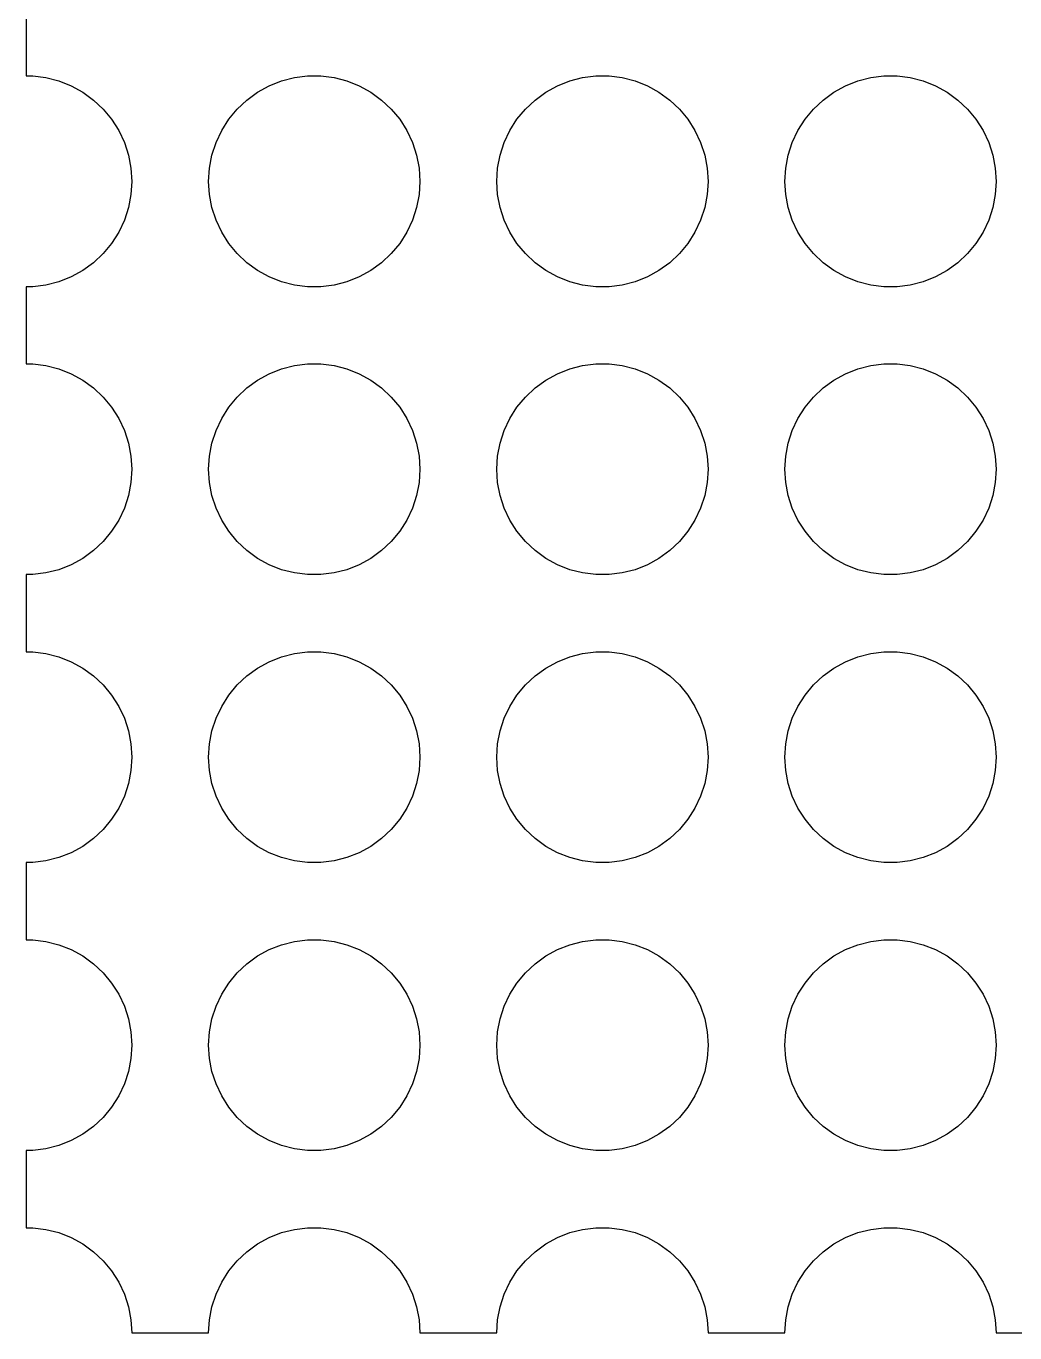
# Model space of a CAD drawing. Header units: metres. Extents: x -98 to 98, y -142 to 142.
# Drawn here: x -97.5 to -46, y -142.5 to -74.4 of the extents above; entities that cross this region are included whole.
import ezdxf

# ---------------------------------------------------------------- set-up
doc = ezdxf.new("R2010")
doc.units = ezdxf.units.M

msp = doc.modelspace()

# ---------------------------------------------------------------- linework, layer by layer
for p, q in [((-97.5, -72.9891), (-97.5, -77.0108)), ((-97.5, -77.0108), (-97.1546, -77.0108)), ((-97.1546, -77.0108), (-96.4694, -77.0974)), ((-96.4694, -77.0974), (-95.8004, -77.2692)), ((-95.8004, -77.2692), (-95.1582, -77.5235)), ((-95.1582, -77.5235), (-94.5529, -77.8562)), ((-85.447, -77.8562), (-84.8418, -77.5235)), ((-84.8418, -77.5235), (-84.1996, -77.2692)), ((-84.1996, -77.2692), (-83.5306, -77.0974)), ((-83.5306, -77.0974), (-82.8453, -77.0108)), ((-82.8453, -77.0108), (-82.1546, -77.0108)), ((-82.1546, -77.0108), (-81.4694, -77.0974)), ((-81.4694, -77.0974), (-80.8004, -77.2692)), ((-80.8004, -77.2692), (-80.1582, -77.5235)), ((-80.1582, -77.5235), (-79.5529, -77.8562)), ((-70.447, -77.8562), (-69.8418, -77.5235)), ((-69.8418, -77.5235), (-69.1996, -77.2692)), ((-69.1996, -77.2692), (-68.5306, -77.0974)), ((-68.5306, -77.0974), (-67.8453, -77.0108)), ((-67.8453, -77.0108), (-67.1546, -77.0108)), ((-67.1546, -77.0108), (-66.4694, -77.0974)), ((-66.4694, -77.0974), (-65.8004, -77.2692)), ((-65.8004, -77.2692), (-65.1582, -77.5235)), ((-65.1582, -77.5235), (-64.5529, -77.8562)), ((-55.447, -77.8562), (-54.8418, -77.5235)), ((-54.8418, -77.5235), (-54.1996, -77.2692)), ((-54.1996, -77.2692), (-53.5306, -77.0974)), ((-53.5306, -77.0974), (-52.8453, -77.0108)), ((-52.8453, -77.0108), (-52.1546, -77.0108)), ((-52.1546, -77.0108), (-51.4694, -77.0974)), ((-51.4694, -77.0974), (-50.8004, -77.2692)), ((-50.8004, -77.2692), (-50.1582, -77.5235)), ((-50.1582, -77.5235), (-49.5529, -77.8562)), ((-94.5529, -77.8562), (-93.9942, -78.2622)), ((-93.9942, -78.2622), (-93.4907, -78.735)), ((-86.5093, -78.735), (-86.0058, -78.2622)), ((-86.0058, -78.2622), (-85.447, -77.8562)), ((-79.5529, -77.8562), (-78.9942, -78.2622)), ((-78.9942, -78.2622), (-78.4907, -78.735)), ((-71.5093, -78.735), (-71.0058, -78.2622)), ((-71.0058, -78.2622), (-70.447, -77.8562)), ((-64.5529, -77.8562), (-63.9942, -78.2622)), ((-63.9942, -78.2622), (-63.4907, -78.735)), ((-56.5093, -78.735), (-56.0058, -78.2622)), ((-56.0058, -78.2622), (-55.447, -77.8562)), ((-49.5529, -77.8562), (-48.9942, -78.2622)), ((-48.9942, -78.2622), (-48.4907, -78.735)), ((-93.4907, -78.735), (-93.0504, -79.2672)), ((-86.9496, -79.2672), (-86.5093, -78.735)), ((-78.4907, -78.735), (-78.0504, -79.2672)), ((-71.9496, -79.2672), (-71.5093, -78.735)), ((-63.4907, -78.735), (-63.0504, -79.2672)), ((-56.9496, -79.2672), (-56.5093, -78.735)), ((-48.4907, -78.735), (-48.0504, -79.2672)), ((-93.0504, -79.2672), (-92.6803, -79.8504)), ((-87.3197, -79.8504), (-86.9496, -79.2672)), ((-78.0504, -79.2672), (-77.6803, -79.8504)), ((-72.3197, -79.8504), (-71.9496, -79.2672)), ((-63.0504, -79.2672), (-62.6803, -79.8504)), ((-57.3197, -79.8504), (-56.9496, -79.2672)), ((-48.0504, -79.2672), (-47.6803, -79.8504)), ((-92.6803, -79.8504), (-92.3862, -80.4753)), ((-87.6138, -80.4753), (-87.3197, -79.8504)), ((-77.6803, -79.8504), (-77.3862, -80.4753)), ((-72.6138, -80.4753), (-72.3197, -79.8504)), ((-62.6803, -79.8504), (-62.3862, -80.4753)), ((-57.6138, -80.4753), (-57.3197, -79.8504)), ((-47.6803, -79.8504), (-47.3862, -80.4753)), ((-92.3862, -80.4753), (-92.1728, -81.1322)), ((-87.8272, -81.1322), (-87.6138, -80.4753)), ((-77.3862, -80.4753), (-77.1728, -81.1322)), ((-72.8272, -81.1322), (-72.6138, -80.4753)), ((-62.3862, -80.4753), (-62.1728, -81.1322)), ((-57.8272, -81.1322), (-57.6138, -80.4753)), ((-47.3862, -80.4753), (-47.1728, -81.1322)), ((-92.1728, -81.1322), (-92.0434, -81.8107)), ((-87.9566, -81.8107), (-87.8272, -81.1322)), ((-77.1728, -81.1322), (-77.0434, -81.8107)), ((-72.9566, -81.8107), (-72.8272, -81.1322)), ((-62.1728, -81.1322), (-62.0434, -81.8107)), ((-57.9566, -81.8107), (-57.8272, -81.1322)), ((-47.1728, -81.1322), (-47.0434, -81.8107)), ((-92.0434, -81.8107), (-92, -82.5)), ((-88, -82.5), (-87.9566, -81.8107)), ((-77.0434, -81.8107), (-77, -82.5)), ((-73, -82.5), (-72.9566, -81.8107)), ((-62.0434, -81.8107), (-62, -82.5)), ((-58, -82.5), (-57.9566, -81.8107)), ((-47.0434, -81.8107), (-47, -82.5)), ((-92, -82.5), (-92.0434, -83.1893)), ((-87.9566, -83.1893), (-88, -82.5)), ((-77, -82.5), (-77.0434, -83.1893)), ((-72.9566, -83.1893), (-73, -82.5)), ((-62, -82.5), (-62.0434, -83.1893)), ((-57.9566, -83.1893), (-58, -82.5)), ((-47, -82.5), (-47.0434, -83.1893)), ((-92.0434, -83.1893), (-92.1728, -83.8678)), ((-87.8272, -83.8678), (-87.9566, -83.1893)), ((-77.0434, -83.1893), (-77.1728, -83.8678)), ((-72.8272, -83.8678), (-72.9566, -83.1893)), ((-62.0434, -83.1893), (-62.1728, -83.8678)), ((-57.8272, -83.8678), (-57.9566, -83.1893)), ((-47.0434, -83.1893), (-47.1728, -83.8678)), ((-92.1728, -83.8678), (-92.3862, -84.5247)), ((-87.6138, -84.5247), (-87.8272, -83.8678)), ((-77.1728, -83.8678), (-77.3862, -84.5247)), ((-72.6138, -84.5247), (-72.8272, -83.8678)), ((-62.1728, -83.8678), (-62.3862, -84.5247)), ((-57.6138, -84.5247), (-57.8272, -83.8678)), ((-47.1728, -83.8678), (-47.3862, -84.5247)), ((-92.3862, -84.5247), (-92.6803, -85.1496)), ((-87.3197, -85.1496), (-87.6138, -84.5247)), ((-77.3862, -84.5247), (-77.6803, -85.1496)), ((-72.3197, -85.1496), (-72.6138, -84.5247)), ((-62.3862, -84.5247), (-62.6803, -85.1496)), ((-57.3197, -85.1496), (-57.6138, -84.5247)), ((-47.3862, -84.5247), (-47.6803, -85.1496)), ((-93.0504, -85.7328), (-93.4907, -86.265)), ((-92.6803, -85.1496), (-93.0504, -85.7328)), ((-86.9496, -85.7328), (-87.3197, -85.1496)), ((-86.5093, -86.265), (-86.9496, -85.7328)), ((-78.0504, -85.7328), (-78.4907, -86.265)), ((-77.6803, -85.1496), (-78.0504, -85.7328)), ((-71.9496, -85.7328), (-72.3197, -85.1496)), ((-71.5093, -86.265), (-71.9496, -85.7328)), ((-63.0504, -85.7328), (-63.4907, -86.265)), ((-62.6803, -85.1496), (-63.0504, -85.7328)), ((-56.9496, -85.7328), (-57.3197, -85.1496)), ((-56.5093, -86.265), (-56.9496, -85.7328)), ((-48.0504, -85.7328), (-48.4907, -86.265)), ((-47.6803, -85.1496), (-48.0504, -85.7328)), ((-93.4907, -86.265), (-93.9942, -86.7378)), ((-86.0058, -86.7378), (-86.5093, -86.265)), ((-78.4907, -86.265), (-78.9942, -86.7378)), ((-71.0058, -86.7378), (-71.5093, -86.265)), ((-63.4907, -86.265), (-63.9942, -86.7378)), ((-56.0058, -86.7378), (-56.5093, -86.265)), ((-48.4907, -86.265), (-48.9942, -86.7378)), ((-93.9942, -86.7378), (-94.5529, -87.1438)), ((-85.447, -87.1438), (-86.0058, -86.7378)), ((-78.9942, -86.7378), (-79.5529, -87.1438)), ((-70.447, -87.1438), (-71.0058, -86.7378)), ((-63.9942, -86.7378), (-64.5529, -87.1438)), ((-55.447, -87.1438), (-56.0058, -86.7378)), ((-48.9942, -86.7378), (-49.5529, -87.1438)), ((-95.8004, -87.7308), (-96.4694, -87.9026)), ((-95.1582, -87.4765), (-95.8004, -87.7308)), ((-94.5529, -87.1438), (-95.1582, -87.4765)), ((-84.8418, -87.4765), (-85.447, -87.1438)), ((-84.1996, -87.7308), (-84.8418, -87.4765)), ((-83.5306, -87.9026), (-84.1996, -87.7308)), ((-80.8004, -87.7308), (-81.4694, -87.9026)), ((-80.1582, -87.4765), (-80.8004, -87.7308)), ((-79.5529, -87.1438), (-80.1582, -87.4765)), ((-69.8418, -87.4765), (-70.447, -87.1438)), ((-69.1996, -87.7308), (-69.8418, -87.4765)), ((-68.5306, -87.9026), (-69.1996, -87.7308)), ((-65.8004, -87.7308), (-66.4694, -87.9026)), ((-65.1582, -87.4765), (-65.8004, -87.7308)), ((-64.5529, -87.1438), (-65.1582, -87.4765)), ((-54.8418, -87.4765), (-55.447, -87.1438)), ((-54.1996, -87.7308), (-54.8418, -87.4765)), ((-53.5306, -87.9026), (-54.1996, -87.7308)), ((-50.8004, -87.7308), (-51.4694, -87.9026)), ((-50.1582, -87.4765), (-50.8004, -87.7308)), ((-49.5529, -87.1438), (-50.1582, -87.4765)), ((-97.1546, -87.9891), (-97.5, -87.9891)), ((-97.5, -87.9891), (-97.5, -92.0108)), ((-96.4694, -87.9026), (-97.1546, -87.9891)), ((-82.8453, -87.9891), (-83.5306, -87.9026)), ((-82.1546, -87.9891), (-82.8453, -87.9891)), ((-81.4694, -87.9026), (-82.1546, -87.9891)), ((-67.8453, -87.9891), (-68.5306, -87.9026)), ((-67.1546, -87.9891), (-67.8453, -87.9891)), ((-66.4694, -87.9026), (-67.1546, -87.9891)), ((-52.8453, -87.9891), (-53.5306, -87.9026)), ((-52.1546, -87.9891), (-52.8453, -87.9891)), ((-51.4694, -87.9026), (-52.1546, -87.9891)), ((-97.5, -92.0108), (-97.1546, -92.0108)), ((-97.1546, -92.0108), (-96.4694, -92.0974)), ((-96.4694, -92.0974), (-95.8004, -92.2692)), ((-95.8004, -92.2692), (-95.1582, -92.5235)), ((-95.1582, -92.5235), (-94.5529, -92.8562)), ((-85.447, -92.8562), (-84.8418, -92.5235)), ((-84.8418, -92.5235), (-84.1996, -92.2692)), ((-84.1996, -92.2692), (-83.5306, -92.0974)), ((-83.5306, -92.0974), (-82.8453, -92.0108)), ((-82.8453, -92.0108), (-82.1546, -92.0108)), ((-82.1546, -92.0108), (-81.4694, -92.0974)), ((-81.4694, -92.0974), (-80.8004, -92.2692)), ((-80.8004, -92.2692), (-80.1582, -92.5235)), ((-80.1582, -92.5235), (-79.5529, -92.8562)), ((-70.447, -92.8562), (-69.8418, -92.5235)), ((-69.8418, -92.5235), (-69.1996, -92.2692)), ((-69.1996, -92.2692), (-68.5306, -92.0974)), ((-68.5306, -92.0974), (-67.8453, -92.0108)), ((-67.8453, -92.0108), (-67.1546, -92.0108)), ((-67.1546, -92.0108), (-66.4694, -92.0974)), ((-66.4694, -92.0974), (-65.8004, -92.2692)), ((-65.8004, -92.2692), (-65.1582, -92.5235)), ((-65.1582, -92.5235), (-64.5529, -92.8562)), ((-55.447, -92.8562), (-54.8418, -92.5235)), ((-54.8418, -92.5235), (-54.1996, -92.2692)), ((-54.1996, -92.2692), (-53.5306, -92.0974)), ((-53.5306, -92.0974), (-52.8453, -92.0108)), ((-52.8453, -92.0108), (-52.1546, -92.0108)), ((-52.1546, -92.0108), (-51.4694, -92.0974)), ((-51.4694, -92.0974), (-50.8004, -92.2692)), ((-50.8004, -92.2692), (-50.1582, -92.5235)), ((-50.1582, -92.5235), (-49.5529, -92.8562)), ((-94.5529, -92.8562), (-93.9942, -93.2622)), ((-93.9942, -93.2622), (-93.4907, -93.735)), ((-86.5093, -93.735), (-86.0058, -93.2622)), ((-86.0058, -93.2622), (-85.447, -92.8562)), ((-79.5529, -92.8562), (-78.9942, -93.2622)), ((-78.9942, -93.2622), (-78.4907, -93.735)), ((-71.5093, -93.735), (-71.0058, -93.2622)), ((-71.0058, -93.2622), (-70.447, -92.8562)), ((-64.5529, -92.8562), (-63.9942, -93.2622)), ((-63.9942, -93.2622), (-63.4907, -93.735)), ((-56.5093, -93.735), (-56.0058, -93.2622)), ((-56.0058, -93.2622), (-55.447, -92.8562)), ((-49.5529, -92.8562), (-48.9942, -93.2622)), ((-48.9942, -93.2622), (-48.4907, -93.735)), ((-93.4907, -93.735), (-93.0504, -94.2672)), ((-86.9496, -94.2672), (-86.5093, -93.735)), ((-78.4907, -93.735), (-78.0504, -94.2672)), ((-71.9496, -94.2672), (-71.5093, -93.735)), ((-63.4907, -93.735), (-63.0504, -94.2672)), ((-56.9496, -94.2672), (-56.5093, -93.735)), ((-48.4907, -93.735), (-48.0504, -94.2672)), ((-93.0504, -94.2672), (-92.6803, -94.8504)), ((-87.3197, -94.8504), (-86.9496, -94.2672)), ((-78.0504, -94.2672), (-77.6803, -94.8504)), ((-72.3197, -94.8504), (-71.9496, -94.2672)), ((-63.0504, -94.2672), (-62.6803, -94.8504)), ((-57.3197, -94.8504), (-56.9496, -94.2672)), ((-48.0504, -94.2672), (-47.6803, -94.8504)), ((-92.6803, -94.8504), (-92.3862, -95.4753)), ((-87.6138, -95.4753), (-87.3197, -94.8504)), ((-77.6803, -94.8504), (-77.3862, -95.4753)), ((-72.6138, -95.4753), (-72.3197, -94.8504)), ((-62.6803, -94.8504), (-62.3862, -95.4753)), ((-57.6138, -95.4753), (-57.3197, -94.8504)), ((-47.6803, -94.8504), (-47.3862, -95.4753)), ((-92.3862, -95.4753), (-92.1728, -96.1322)), ((-87.8272, -96.1322), (-87.6138, -95.4753)), ((-77.3862, -95.4753), (-77.1728, -96.1322)), ((-72.8272, -96.1322), (-72.6138, -95.4753)), ((-62.3862, -95.4753), (-62.1728, -96.1322)), ((-57.8272, -96.1322), (-57.6138, -95.4753)), ((-47.3862, -95.4753), (-47.1728, -96.1322)), ((-92.1728, -96.1322), (-92.0434, -96.8107)), ((-87.9566, -96.8107), (-87.8272, -96.1322)), ((-77.1728, -96.1322), (-77.0434, -96.8107)), ((-72.9566, -96.8107), (-72.8272, -96.1322)), ((-62.1728, -96.1322), (-62.0434, -96.8107)), ((-57.9566, -96.8107), (-57.8272, -96.1322)), ((-47.1728, -96.1322), (-47.0434, -96.8107)), ((-92.0434, -96.8107), (-92, -97.5)), ((-88, -97.5), (-87.9566, -96.8107)), ((-77.0434, -96.8107), (-77, -97.5)), ((-73, -97.5), (-72.9566, -96.8107)), ((-62.0434, -96.8107), (-62, -97.5)), ((-58, -97.5), (-57.9566, -96.8107)), ((-47.0434, -96.8107), (-47, -97.5)), ((-92, -97.5), (-92.0434, -98.1893)), ((-87.9566, -98.1893), (-88, -97.5)), ((-77, -97.5), (-77.0434, -98.1893)), ((-72.9566, -98.1893), (-73, -97.5)), ((-62, -97.5), (-62.0434, -98.1893)), ((-57.9566, -98.1893), (-58, -97.5)), ((-47, -97.5), (-47.0434, -98.1893)), ((-92.0434, -98.1893), (-92.1728, -98.8678)), ((-87.8272, -98.8678), (-87.9566, -98.1893)), ((-77.0434, -98.1893), (-77.1728, -98.8678)), ((-72.8272, -98.8678), (-72.9566, -98.1893)), ((-62.0434, -98.1893), (-62.1728, -98.8678)), ((-57.8272, -98.8678), (-57.9566, -98.1893)), ((-47.0434, -98.1893), (-47.1728, -98.8678)), ((-92.1728, -98.8678), (-92.3862, -99.5247)), ((-87.6138, -99.5247), (-87.8272, -98.8678)), ((-77.1728, -98.8678), (-77.3862, -99.5247)), ((-72.6138, -99.5247), (-72.8272, -98.8678)), ((-62.1728, -98.8678), (-62.3862, -99.5247)), ((-57.6138, -99.5247), (-57.8272, -98.8678)), ((-47.1728, -98.8678), (-47.3862, -99.5247)), ((-92.3862, -99.5247), (-92.6803, -100.15)), ((-87.3197, -100.15), (-87.6138, -99.5247)), ((-77.3862, -99.5247), (-77.6803, -100.15)), ((-72.3197, -100.15), (-72.6138, -99.5247)), ((-62.3862, -99.5247), (-62.6803, -100.15)), ((-57.3197, -100.15), (-57.6138, -99.5247)), ((-47.3862, -99.5247), (-47.6803, -100.15)), ((-93.0504, -100.733), (-93.4907, -101.265)), ((-92.6803, -100.15), (-93.0504, -100.733)), ((-86.9496, -100.733), (-87.3197, -100.15)), ((-86.5093, -101.265), (-86.9496, -100.733)), ((-78.0504, -100.733), (-78.4907, -101.265)), ((-77.6803, -100.15), (-78.0504, -100.733)), ((-71.9496, -100.733), (-72.3197, -100.15)), ((-71.5093, -101.265), (-71.9496, -100.733)), ((-63.0504, -100.733), (-63.4907, -101.265)), ((-62.6803, -100.15), (-63.0504, -100.733)), ((-56.9496, -100.733), (-57.3197, -100.15)), ((-56.5093, -101.265), (-56.9496, -100.733)), ((-48.0504, -100.733), (-48.4907, -101.265)), ((-47.6803, -100.15), (-48.0504, -100.733)), ((-93.4907, -101.265), (-93.9942, -101.738)), ((-86.0058, -101.738), (-86.5093, -101.265)), ((-78.4907, -101.265), (-78.9942, -101.738)), ((-71.0058, -101.738), (-71.5093, -101.265)), ((-63.4907, -101.265), (-63.9942, -101.738)), ((-56.0058, -101.738), (-56.5093, -101.265)), ((-48.4907, -101.265), (-48.9942, -101.738)), ((-93.9942, -101.738), (-94.5529, -102.144)), ((-85.447, -102.144), (-86.0058, -101.738)), ((-78.9942, -101.738), (-79.5529, -102.144)), ((-70.447, -102.144), (-71.0058, -101.738)), ((-63.9942, -101.738), (-64.5529, -102.144)), ((-55.447, -102.144), (-56.0058, -101.738)), ((-48.9942, -101.738), (-49.5529, -102.144)), ((-95.8004, -102.731), (-96.4694, -102.903)), ((-95.1582, -102.477), (-95.8004, -102.731)), ((-94.5529, -102.144), (-95.1582, -102.477)), ((-84.8418, -102.477), (-85.447, -102.144)), ((-84.1996, -102.731), (-84.8418, -102.477)), ((-83.5306, -102.903), (-84.1996, -102.731)), ((-80.8004, -102.731), (-81.4694, -102.903)), ((-80.1582, -102.477), (-80.8004, -102.731)), ((-79.5529, -102.144), (-80.1582, -102.477)), ((-69.8418, -102.477), (-70.447, -102.144)), ((-69.1996, -102.731), (-69.8418, -102.477)), ((-68.5306, -102.903), (-69.1996, -102.731)), ((-65.8004, -102.731), (-66.4694, -102.903)), ((-65.1582, -102.477), (-65.8004, -102.731)), ((-64.5529, -102.144), (-65.1582, -102.477)), ((-54.8418, -102.477), (-55.447, -102.144)), ((-54.1996, -102.731), (-54.8418, -102.477)), ((-53.5306, -102.903), (-54.1996, -102.731)), ((-50.8004, -102.731), (-51.4694, -102.903)), ((-50.1582, -102.477), (-50.8004, -102.731)), ((-49.5529, -102.144), (-50.1582, -102.477)), ((-97.1546, -102.989), (-97.5, -102.989)), ((-97.5, -102.989), (-97.5, -107.011)), ((-96.4694, -102.903), (-97.1546, -102.989)), ((-82.8453, -102.989), (-83.5306, -102.903)), ((-82.1546, -102.989), (-82.8453, -102.989)), ((-81.4694, -102.903), (-82.1546, -102.989)), ((-67.8453, -102.989), (-68.5306, -102.903)), ((-67.1546, -102.989), (-67.8453, -102.989)), ((-66.4694, -102.903), (-67.1546, -102.989)), ((-52.8453, -102.989), (-53.5306, -102.903)), ((-52.1546, -102.989), (-52.8453, -102.989)), ((-51.4694, -102.903), (-52.1546, -102.989)), ((-97.5, -107.011), (-97.1546, -107.011)), ((-97.1546, -107.011), (-96.4694, -107.097)), ((-96.4694, -107.097), (-95.8004, -107.269)), ((-95.8004, -107.269), (-95.1582, -107.523)), ((-95.1582, -107.523), (-94.5529, -107.856)), ((-85.447, -107.856), (-84.8418, -107.523)), ((-84.8418, -107.523), (-84.1996, -107.269)), ((-84.1996, -107.269), (-83.5306, -107.097)), ((-83.5306, -107.097), (-82.8453, -107.011)), ((-82.8453, -107.011), (-82.1546, -107.011)), ((-82.1546, -107.011), (-81.4694, -107.097)), ((-81.4694, -107.097), (-80.8004, -107.269)), ((-80.8004, -107.269), (-80.1582, -107.523)), ((-80.1582, -107.523), (-79.5529, -107.856)), ((-70.447, -107.856), (-69.8418, -107.523)), ((-69.8418, -107.523), (-69.1996, -107.269)), ((-69.1996, -107.269), (-68.5306, -107.097)), ((-68.5306, -107.097), (-67.8453, -107.011)), ((-67.8453, -107.011), (-67.1546, -107.011)), ((-67.1546, -107.011), (-66.4694, -107.097)), ((-66.4694, -107.097), (-65.8004, -107.269)), ((-65.8004, -107.269), (-65.1582, -107.523)), ((-65.1582, -107.523), (-64.5529, -107.856)), ((-55.447, -107.856), (-54.8418, -107.523)), ((-54.8418, -107.523), (-54.1996, -107.269)), ((-54.1996, -107.269), (-53.5306, -107.097)), ((-53.5306, -107.097), (-52.8453, -107.011)), ((-52.8453, -107.011), (-52.1546, -107.011)), ((-52.1546, -107.011), (-51.4694, -107.097)), ((-51.4694, -107.097), (-50.8004, -107.269)), ((-50.8004, -107.269), (-50.1582, -107.523)), ((-50.1582, -107.523), (-49.5529, -107.856)), ((-94.5529, -107.856), (-93.9942, -108.262)), ((-86.0058, -108.262), (-85.447, -107.856)), ((-79.5529, -107.856), (-78.9942, -108.262)), ((-71.0058, -108.262), (-70.447, -107.856)), ((-64.5529, -107.856), (-63.9942, -108.262)), ((-56.0058, -108.262), (-55.447, -107.856)), ((-49.5529, -107.856), (-48.9942, -108.262)), ((-93.9942, -108.262), (-93.4907, -108.735)), ((-93.4907, -108.735), (-93.0504, -109.267)), ((-86.9496, -109.267), (-86.5093, -108.735)), ((-86.5093, -108.735), (-86.0058, -108.262)), ((-78.9942, -108.262), (-78.4907, -108.735)), ((-78.4907, -108.735), (-78.0504, -109.267)), ((-71.9496, -109.267), (-71.5093, -108.735)), ((-71.5093, -108.735), (-71.0058, -108.262)), ((-63.9942, -108.262), (-63.4907, -108.735)), ((-63.4907, -108.735), (-63.0504, -109.267)), ((-56.9496, -109.267), (-56.5093, -108.735)), ((-56.5093, -108.735), (-56.0058, -108.262)), ((-48.9942, -108.262), (-48.4907, -108.735)), ((-48.4907, -108.735), (-48.0504, -109.267)), ((-93.0504, -109.267), (-92.6803, -109.85)), ((-87.3197, -109.85), (-86.9496, -109.267)), ((-78.0504, -109.267), (-77.6803, -109.85)), ((-72.3197, -109.85), (-71.9496, -109.267)), ((-63.0504, -109.267), (-62.6803, -109.85)), ((-57.3197, -109.85), (-56.9496, -109.267)), ((-48.0504, -109.267), (-47.6803, -109.85)), ((-92.6803, -109.85), (-92.3862, -110.475)), ((-87.6138, -110.475), (-87.3197, -109.85)), ((-77.6803, -109.85), (-77.3862, -110.475)), ((-72.6138, -110.475), (-72.3197, -109.85)), ((-62.6803, -109.85), (-62.3862, -110.475)), ((-57.6138, -110.475), (-57.3197, -109.85)), ((-47.6803, -109.85), (-47.3862, -110.475)), ((-92.3862, -110.475), (-92.1728, -111.132)), ((-87.8272, -111.132), (-87.6138, -110.475)), ((-77.3862, -110.475), (-77.1728, -111.132)), ((-72.8272, -111.132), (-72.6138, -110.475)), ((-62.3862, -110.475), (-62.1728, -111.132)), ((-57.8272, -111.132), (-57.6138, -110.475)), ((-47.3862, -110.475), (-47.1728, -111.132)), ((-92.1728, -111.132), (-92.0434, -111.811)), ((-87.9566, -111.811), (-87.8272, -111.132)), ((-77.1728, -111.132), (-77.0434, -111.811)), ((-72.9566, -111.811), (-72.8272, -111.132)), ((-62.1728, -111.132), (-62.0434, -111.811)), ((-57.9566, -111.811), (-57.8272, -111.132)), ((-47.1728, -111.132), (-47.0434, -111.811)), ((-92.0434, -111.811), (-92, -112.5)), ((-88, -112.5), (-87.9566, -111.811)), ((-77.0434, -111.811), (-77, -112.5)), ((-73, -112.5), (-72.9566, -111.811)), ((-62.0434, -111.811), (-62, -112.5)), ((-58, -112.5), (-57.9566, -111.811)), ((-47.0434, -111.811), (-47, -112.5)), ((-92, -112.5), (-92.0434, -113.189)), ((-87.9566, -113.189), (-88, -112.5)), ((-77, -112.5), (-77.0434, -113.189)), ((-72.9566, -113.189), (-73, -112.5)), ((-62, -112.5), (-62.0434, -113.189)), ((-57.9566, -113.189), (-58, -112.5)), ((-47, -112.5), (-47.0434, -113.189)), ((-92.0434, -113.189), (-92.1728, -113.868)), ((-87.8272, -113.868), (-87.9566, -113.189)), ((-77.0434, -113.189), (-77.1728, -113.868)), ((-72.8272, -113.868), (-72.9566, -113.189)), ((-62.0434, -113.189), (-62.1728, -113.868)), ((-57.8272, -113.868), (-57.9566, -113.189)), ((-47.0434, -113.189), (-47.1728, -113.868)), ((-92.1728, -113.868), (-92.3862, -114.525)), ((-87.6138, -114.525), (-87.8272, -113.868)), ((-77.1728, -113.868), (-77.3862, -114.525)), ((-72.6138, -114.525), (-72.8272, -113.868)), ((-62.1728, -113.868), (-62.3862, -114.525)), ((-57.6138, -114.525), (-57.8272, -113.868)), ((-47.1728, -113.868), (-47.3862, -114.525)), ((-92.3862, -114.525), (-92.6803, -115.15)), ((-87.3197, -115.15), (-87.6138, -114.525)), ((-77.3862, -114.525), (-77.6803, -115.15)), ((-72.3197, -115.15), (-72.6138, -114.525)), ((-62.3862, -114.525), (-62.6803, -115.15)), ((-57.3197, -115.15), (-57.6138, -114.525)), ((-47.3862, -114.525), (-47.6803, -115.15)), ((-92.6803, -115.15), (-93.0504, -115.733)), ((-86.9496, -115.733), (-87.3197, -115.15)), ((-77.6803, -115.15), (-78.0504, -115.733)), ((-71.9496, -115.733), (-72.3197, -115.15)), ((-62.6803, -115.15), (-63.0504, -115.733)), ((-56.9496, -115.733), (-57.3197, -115.15)), ((-47.6803, -115.15), (-48.0504, -115.733)), ((-93.4907, -116.265), (-93.9942, -116.738)), ((-93.0504, -115.733), (-93.4907, -116.265)), ((-86.5093, -116.265), (-86.9496, -115.733)), ((-86.0058, -116.738), (-86.5093, -116.265)), ((-78.4907, -116.265), (-78.9942, -116.738)), ((-78.0504, -115.733), (-78.4907, -116.265)), ((-71.5093, -116.265), (-71.9496, -115.733)), ((-71.0058, -116.738), (-71.5093, -116.265)), ((-63.4907, -116.265), (-63.9942, -116.738)), ((-63.0504, -115.733), (-63.4907, -116.265)), ((-56.5093, -116.265), (-56.9496, -115.733)), ((-56.0058, -116.738), (-56.5093, -116.265)), ((-48.4907, -116.265), (-48.9942, -116.738)), ((-48.0504, -115.733), (-48.4907, -116.265)), ((-93.9942, -116.738), (-94.5529, -117.144)), ((-85.447, -117.144), (-86.0058, -116.738)), ((-78.9942, -116.738), (-79.5529, -117.144)), ((-70.447, -117.144), (-71.0058, -116.738)), ((-63.9942, -116.738), (-64.5529, -117.144)), ((-55.447, -117.144), (-56.0058, -116.738)), ((-48.9942, -116.738), (-49.5529, -117.144)), ((-95.8004, -117.731), (-96.4694, -117.903)), ((-95.1582, -117.477), (-95.8004, -117.731)), ((-94.5529, -117.144), (-95.1582, -117.477)), ((-84.8418, -117.477), (-85.447, -117.144)), ((-84.1996, -117.731), (-84.8418, -117.477)), ((-83.5306, -117.903), (-84.1996, -117.731)), ((-80.8004, -117.731), (-81.4694, -117.903)), ((-80.1582, -117.477), (-80.8004, -117.731)), ((-79.5529, -117.144), (-80.1582, -117.477)), ((-69.8418, -117.477), (-70.447, -117.144)), ((-69.1996, -117.731), (-69.8418, -117.477)), ((-68.5306, -117.903), (-69.1996, -117.731)), ((-65.8004, -117.731), (-66.4694, -117.903)), ((-65.1582, -117.477), (-65.8004, -117.731)), ((-64.5529, -117.144), (-65.1582, -117.477)), ((-54.8418, -117.477), (-55.447, -117.144)), ((-54.1996, -117.731), (-54.8418, -117.477)), ((-53.5306, -117.903), (-54.1996, -117.731)), ((-50.8004, -117.731), (-51.4694, -117.903)), ((-50.1582, -117.477), (-50.8004, -117.731)), ((-49.5529, -117.144), (-50.1582, -117.477)), ((-97.1546, -117.989), (-97.5, -117.989)), ((-97.5, -117.989), (-97.5, -122.011)), ((-96.4694, -117.903), (-97.1546, -117.989)), ((-82.8453, -117.989), (-83.5306, -117.903)), ((-82.1546, -117.989), (-82.8453, -117.989)), ((-81.4694, -117.903), (-82.1546, -117.989)), ((-67.8453, -117.989), (-68.5306, -117.903)), ((-67.1546, -117.989), (-67.8453, -117.989)), ((-66.4694, -117.903), (-67.1546, -117.989)), ((-52.8453, -117.989), (-53.5306, -117.903)), ((-52.1546, -117.989), (-52.8453, -117.989)), ((-51.4694, -117.903), (-52.1546, -117.989)), ((-97.5, -122.011), (-97.1546, -122.011)), ((-97.1546, -122.011), (-96.4694, -122.097)), ((-96.4694, -122.097), (-95.8004, -122.269)), ((-95.8004, -122.269), (-95.1582, -122.523)), ((-95.1582, -122.523), (-94.5529, -122.856)), ((-85.447, -122.856), (-84.8418, -122.523)), ((-84.8418, -122.523), (-84.1996, -122.269)), ((-84.1996, -122.269), (-83.5306, -122.097)), ((-83.5306, -122.097), (-82.8453, -122.011)), ((-82.8453, -122.011), (-82.1546, -122.011)), ((-82.1546, -122.011), (-81.4694, -122.097)), ((-81.4694, -122.097), (-80.8004, -122.269)), ((-80.8004, -122.269), (-80.1582, -122.523)), ((-80.1582, -122.523), (-79.5529, -122.856)), ((-70.447, -122.856), (-69.8418, -122.523)), ((-69.8418, -122.523), (-69.1996, -122.269)), ((-69.1996, -122.269), (-68.5306, -122.097)), ((-68.5306, -122.097), (-67.8453, -122.011)), ((-67.8453, -122.011), (-67.1546, -122.011)), ((-67.1546, -122.011), (-66.4694, -122.097)), ((-66.4694, -122.097), (-65.8004, -122.269)), ((-65.8004, -122.269), (-65.1582, -122.523)), ((-65.1582, -122.523), (-64.5529, -122.856)), ((-55.447, -122.856), (-54.8418, -122.523)), ((-54.8418, -122.523), (-54.1996, -122.269)), ((-54.1996, -122.269), (-53.5306, -122.097)), ((-53.5306, -122.097), (-52.8453, -122.011)), ((-52.8453, -122.011), (-52.1546, -122.011)), ((-52.1546, -122.011), (-51.4694, -122.097)), ((-51.4694, -122.097), (-50.8004, -122.269)), ((-50.8004, -122.269), (-50.1582, -122.523)), ((-50.1582, -122.523), (-49.5529, -122.856)), ((-94.5529, -122.856), (-93.9942, -123.262)), ((-86.0058, -123.262), (-85.447, -122.856)), ((-79.5529, -122.856), (-78.9942, -123.262)), ((-71.0058, -123.262), (-70.447, -122.856)), ((-64.5529, -122.856), (-63.9942, -123.262)), ((-56.0058, -123.262), (-55.447, -122.856)), ((-49.5529, -122.856), (-48.9942, -123.262)), ((-93.9942, -123.262), (-93.4907, -123.735)), ((-93.4907, -123.735), (-93.0504, -124.267)), ((-86.9496, -124.267), (-86.5093, -123.735)), ((-86.5093, -123.735), (-86.0058, -123.262)), ((-78.9942, -123.262), (-78.4907, -123.735)), ((-78.4907, -123.735), (-78.0504, -124.267)), ((-71.9496, -124.267), (-71.5093, -123.735)), ((-71.5093, -123.735), (-71.0058, -123.262)), ((-63.9942, -123.262), (-63.4907, -123.735)), ((-63.4907, -123.735), (-63.0504, -124.267)), ((-56.9496, -124.267), (-56.5093, -123.735)), ((-56.5093, -123.735), (-56.0058, -123.262)), ((-48.9942, -123.262), (-48.4907, -123.735)), ((-48.4907, -123.735), (-48.0504, -124.267)), ((-93.0504, -124.267), (-92.6803, -124.85)), ((-87.3197, -124.85), (-86.9496, -124.267)), ((-78.0504, -124.267), (-77.6803, -124.85)), ((-72.3197, -124.85), (-71.9496, -124.267)), ((-63.0504, -124.267), (-62.6803, -124.85)), ((-57.3197, -124.85), (-56.9496, -124.267)), ((-48.0504, -124.267), (-47.6803, -124.85)), ((-92.6803, -124.85), (-92.3862, -125.475)), ((-87.6138, -125.475), (-87.3197, -124.85)), ((-77.6803, -124.85), (-77.3862, -125.475)), ((-72.6138, -125.475), (-72.3197, -124.85)), ((-62.6803, -124.85), (-62.3862, -125.475)), ((-57.6138, -125.475), (-57.3197, -124.85)), ((-47.6803, -124.85), (-47.3862, -125.475)), ((-92.3862, -125.475), (-92.1728, -126.132)), ((-87.8272, -126.132), (-87.6138, -125.475)), ((-77.3862, -125.475), (-77.1728, -126.132)), ((-72.8272, -126.132), (-72.6138, -125.475)), ((-62.3862, -125.475), (-62.1728, -126.132)), ((-57.8272, -126.132), (-57.6138, -125.475)), ((-47.3862, -125.475), (-47.1728, -126.132)), ((-92.1728, -126.132), (-92.0434, -126.811)), ((-87.9566, -126.811), (-87.8272, -126.132)), ((-77.1728, -126.132), (-77.0434, -126.811)), ((-72.9566, -126.811), (-72.8272, -126.132)), ((-62.1728, -126.132), (-62.0434, -126.811)), ((-57.9566, -126.811), (-57.8272, -126.132)), ((-47.1728, -126.132), (-47.0434, -126.811)), ((-92.0434, -126.811), (-92, -127.5)), ((-88, -127.5), (-87.9566, -126.811)), ((-77.0434, -126.811), (-77, -127.5)), ((-73, -127.5), (-72.9566, -126.811)), ((-62.0434, -126.811), (-62, -127.5)), ((-58, -127.5), (-57.9566, -126.811)), ((-47.0434, -126.811), (-47, -127.5)), ((-92, -127.5), (-92.0434, -128.189)), ((-87.9566, -128.189), (-88, -127.5)), ((-77, -127.5), (-77.0434, -128.189)), ((-72.9566, -128.189), (-73, -127.5)), ((-62, -127.5), (-62.0434, -128.189)), ((-57.9566, -128.189), (-58, -127.5)), ((-47, -127.5), (-47.0434, -128.189)), ((-92.0434, -128.189), (-92.1728, -128.868)), ((-87.8272, -128.868), (-87.9566, -128.189)), ((-77.0434, -128.189), (-77.1728, -128.868)), ((-72.8272, -128.868), (-72.9566, -128.189)), ((-62.0434, -128.189), (-62.1728, -128.868)), ((-57.8272, -128.868), (-57.9566, -128.189)), ((-47.0434, -128.189), (-47.1728, -128.868)), ((-92.1728, -128.868), (-92.3862, -129.525)), ((-87.6138, -129.525), (-87.8272, -128.868)), ((-77.1728, -128.868), (-77.3862, -129.525)), ((-72.6138, -129.525), (-72.8272, -128.868)), ((-62.1728, -128.868), (-62.3862, -129.525)), ((-57.6138, -129.525), (-57.8272, -128.868)), ((-47.1728, -128.868), (-47.3862, -129.525)), ((-92.3862, -129.525), (-92.6803, -130.15)), ((-87.3197, -130.15), (-87.6138, -129.525)), ((-77.3862, -129.525), (-77.6803, -130.15)), ((-72.3197, -130.15), (-72.6138, -129.525)), ((-62.3862, -129.525), (-62.6803, -130.15)), ((-57.3197, -130.15), (-57.6138, -129.525)), ((-47.3862, -129.525), (-47.6803, -130.15)), ((-92.6803, -130.15), (-93.0504, -130.733)), ((-86.9496, -130.733), (-87.3197, -130.15)), ((-77.6803, -130.15), (-78.0504, -130.733)), ((-71.9496, -130.733), (-72.3197, -130.15)), ((-62.6803, -130.15), (-63.0504, -130.733)), ((-56.9496, -130.733), (-57.3197, -130.15)), ((-47.6803, -130.15), (-48.0504, -130.733)), ((-93.4907, -131.265), (-93.9942, -131.738)), ((-93.0504, -130.733), (-93.4907, -131.265)), ((-86.5093, -131.265), (-86.9496, -130.733)), ((-86.0058, -131.738), (-86.5093, -131.265)), ((-78.4907, -131.265), (-78.9942, -131.738)), ((-78.0504, -130.733), (-78.4907, -131.265)), ((-71.5093, -131.265), (-71.9496, -130.733)), ((-71.0058, -131.738), (-71.5093, -131.265)), ((-63.4907, -131.265), (-63.9942, -131.738)), ((-63.0504, -130.733), (-63.4907, -131.265)), ((-56.5093, -131.265), (-56.9496, -130.733)), ((-56.0058, -131.738), (-56.5093, -131.265)), ((-48.4907, -131.265), (-48.9942, -131.738)), ((-48.0504, -130.733), (-48.4907, -131.265)), ((-93.9942, -131.738), (-94.5529, -132.144)), ((-85.447, -132.144), (-86.0058, -131.738)), ((-78.9942, -131.738), (-79.5529, -132.144)), ((-70.447, -132.144), (-71.0058, -131.738)), ((-63.9942, -131.738), (-64.5529, -132.144)), ((-55.447, -132.144), (-56.0058, -131.738)), ((-48.9942, -131.738), (-49.5529, -132.144)), ((-95.8004, -132.731), (-96.4694, -132.903)), ((-95.1582, -132.477), (-95.8004, -132.731)), ((-94.5529, -132.144), (-95.1582, -132.477)), ((-84.8418, -132.477), (-85.447, -132.144)), ((-84.1996, -132.731), (-84.8418, -132.477)), ((-83.5306, -132.903), (-84.1996, -132.731)), ((-80.8004, -132.731), (-81.4694, -132.903)), ((-80.1582, -132.477), (-80.8004, -132.731)), ((-79.5529, -132.144), (-80.1582, -132.477)), ((-69.8418, -132.477), (-70.447, -132.144)), ((-69.1996, -132.731), (-69.8418, -132.477)), ((-68.5306, -132.903), (-69.1996, -132.731)), ((-65.8004, -132.731), (-66.4694, -132.903)), ((-65.1582, -132.477), (-65.8004, -132.731)), ((-64.5529, -132.144), (-65.1582, -132.477)), ((-54.8418, -132.477), (-55.447, -132.144)), ((-54.1996, -132.731), (-54.8418, -132.477)), ((-53.5306, -132.903), (-54.1996, -132.731)), ((-50.8004, -132.731), (-51.4694, -132.903)), ((-50.1582, -132.477), (-50.8004, -132.731)), ((-49.5529, -132.144), (-50.1582, -132.477)), ((-97.1546, -132.989), (-97.5, -132.989)), ((-97.5, -132.989), (-97.5, -137.011)), ((-96.4694, -132.903), (-97.1546, -132.989)), ((-82.8453, -132.989), (-83.5306, -132.903)), ((-82.1546, -132.989), (-82.8453, -132.989)), ((-81.4694, -132.903), (-82.1546, -132.989)), ((-67.8453, -132.989), (-68.5306, -132.903)), ((-67.1546, -132.989), (-67.8453, -132.989)), ((-66.4694, -132.903), (-67.1546, -132.989)), ((-52.8453, -132.989), (-53.5306, -132.903)), ((-52.1546, -132.989), (-52.8453, -132.989)), ((-51.4694, -132.903), (-52.1546, -132.989)), ((-97.5, -137.011), (-97.1546, -137.011)), ((-97.1546, -137.011), (-96.4694, -137.097)), ((-96.4694, -137.097), (-95.8004, -137.269)), ((-95.8004, -137.269), (-95.1582, -137.523)), ((-84.8418, -137.523), (-84.1996, -137.269)), ((-84.1996, -137.269), (-83.5306, -137.097)), ((-83.5306, -137.097), (-82.8453, -137.011)), ((-82.8453, -137.011), (-82.1546, -137.011)), ((-82.1546, -137.011), (-81.4694, -137.097)), ((-81.4694, -137.097), (-80.8004, -137.269)), ((-80.8004, -137.269), (-80.1582, -137.523)), ((-69.8418, -137.523), (-69.1996, -137.269)), ((-69.1996, -137.269), (-68.5306, -137.097)), ((-68.5306, -137.097), (-67.8453, -137.011)), ((-67.8453, -137.011), (-67.1546, -137.011)), ((-67.1546, -137.011), (-66.4694, -137.097)), ((-66.4694, -137.097), (-65.8004, -137.269)), ((-65.8004, -137.269), (-65.1582, -137.523)), ((-54.8418, -137.523), (-54.1996, -137.269)), ((-54.1996, -137.269), (-53.5306, -137.097)), ((-53.5306, -137.097), (-52.8453, -137.011)), ((-52.8453, -137.011), (-52.1546, -137.011)), ((-52.1546, -137.011), (-51.4694, -137.097)), ((-51.4694, -137.097), (-50.8004, -137.269)), ((-50.8004, -137.269), (-50.1582, -137.523)), ((-95.1582, -137.523), (-94.5529, -137.856)), ((-94.5529, -137.856), (-93.9942, -138.262)), ((-86.0058, -138.262), (-85.447, -137.856)), ((-85.447, -137.856), (-84.8418, -137.523)), ((-80.1582, -137.523), (-79.5529, -137.856)), ((-79.5529, -137.856), (-78.9942, -138.262)), ((-71.0058, -138.262), (-70.447, -137.856)), ((-70.447, -137.856), (-69.8418, -137.523)), ((-65.1582, -137.523), (-64.5529, -137.856)), ((-64.5529, -137.856), (-63.9942, -138.262)), ((-56.0058, -138.262), (-55.447, -137.856)), ((-55.447, -137.856), (-54.8418, -137.523)), ((-50.1582, -137.523), (-49.5529, -137.856)), ((-49.5529, -137.856), (-48.9942, -138.262)), ((-93.9942, -138.262), (-93.4907, -138.735)), ((-93.4907, -138.735), (-93.0504, -139.267)), ((-86.9496, -139.267), (-86.5093, -138.735)), ((-86.5093, -138.735), (-86.0058, -138.262)), ((-78.9942, -138.262), (-78.4907, -138.735)), ((-78.4907, -138.735), (-78.0504, -139.267)), ((-71.9496, -139.267), (-71.5093, -138.735)), ((-71.5093, -138.735), (-71.0058, -138.262)), ((-63.9942, -138.262), (-63.4907, -138.735)), ((-63.4907, -138.735), (-63.0504, -139.267)), ((-56.9496, -139.267), (-56.5093, -138.735)), ((-56.5093, -138.735), (-56.0058, -138.262)), ((-48.9942, -138.262), (-48.4907, -138.735)), ((-48.4907, -138.735), (-48.0504, -139.267)), ((-93.0504, -139.267), (-92.6803, -139.85)), ((-87.3197, -139.85), (-86.9496, -139.267)), ((-78.0504, -139.267), (-77.6803, -139.85)), ((-72.3197, -139.85), (-71.9496, -139.267)), ((-63.0504, -139.267), (-62.6803, -139.85)), ((-57.3197, -139.85), (-56.9496, -139.267)), ((-48.0504, -139.267), (-47.6803, -139.85)), ((-92.6803, -139.85), (-92.3862, -140.475)), ((-87.6138, -140.475), (-87.3197, -139.85)), ((-77.6803, -139.85), (-77.3862, -140.475)), ((-72.6138, -140.475), (-72.3197, -139.85)), ((-62.6803, -139.85), (-62.3862, -140.475)), ((-57.6138, -140.475), (-57.3197, -139.85)), ((-47.6803, -139.85), (-47.3862, -140.475)), ((-92.3862, -140.475), (-92.1728, -141.132)), ((-87.8272, -141.132), (-87.6138, -140.475)), ((-77.3862, -140.475), (-77.1728, -141.132)), ((-72.8272, -141.132), (-72.6138, -140.475)), ((-62.3862, -140.475), (-62.1728, -141.132)), ((-57.8272, -141.132), (-57.6138, -140.475)), ((-47.3862, -140.475), (-47.1728, -141.132)), ((-92.1728, -141.132), (-92.0434, -141.811)), ((-87.9566, -141.811), (-87.8272, -141.132)), ((-77.1728, -141.132), (-77.0434, -141.811)), ((-72.9566, -141.811), (-72.8272, -141.132)), ((-62.1728, -141.132), (-62.0434, -141.811)), ((-57.9566, -141.811), (-57.8272, -141.132)), ((-47.1728, -141.132), (-47.0434, -141.811)), ((-92.0434, -141.811), (-92.0006, -142.49)), ((-87.9994, -142.49), (-87.9566, -141.811)), ((-77.0434, -141.811), (-77.0006, -142.49)), ((-72.9994, -142.49), (-72.9566, -141.811)), ((-62.0434, -141.811), (-62.0006, -142.49)), ((-57.9994, -142.49), (-57.9566, -141.811)), ((-47.0434, -141.811), (-47.0006, -142.49)), ((-92.0006, -142.49), (-87.9994, -142.49)), ((-77.0006, -142.49), (-72.9994, -142.49)), ((-62.0006, -142.49), (-57.9994, -142.49)), ((-47.0006, -142.49), (-42.9994, -142.49))]:
    msp.add_line(p, q)

doc.saveas('drawing.dxf')
